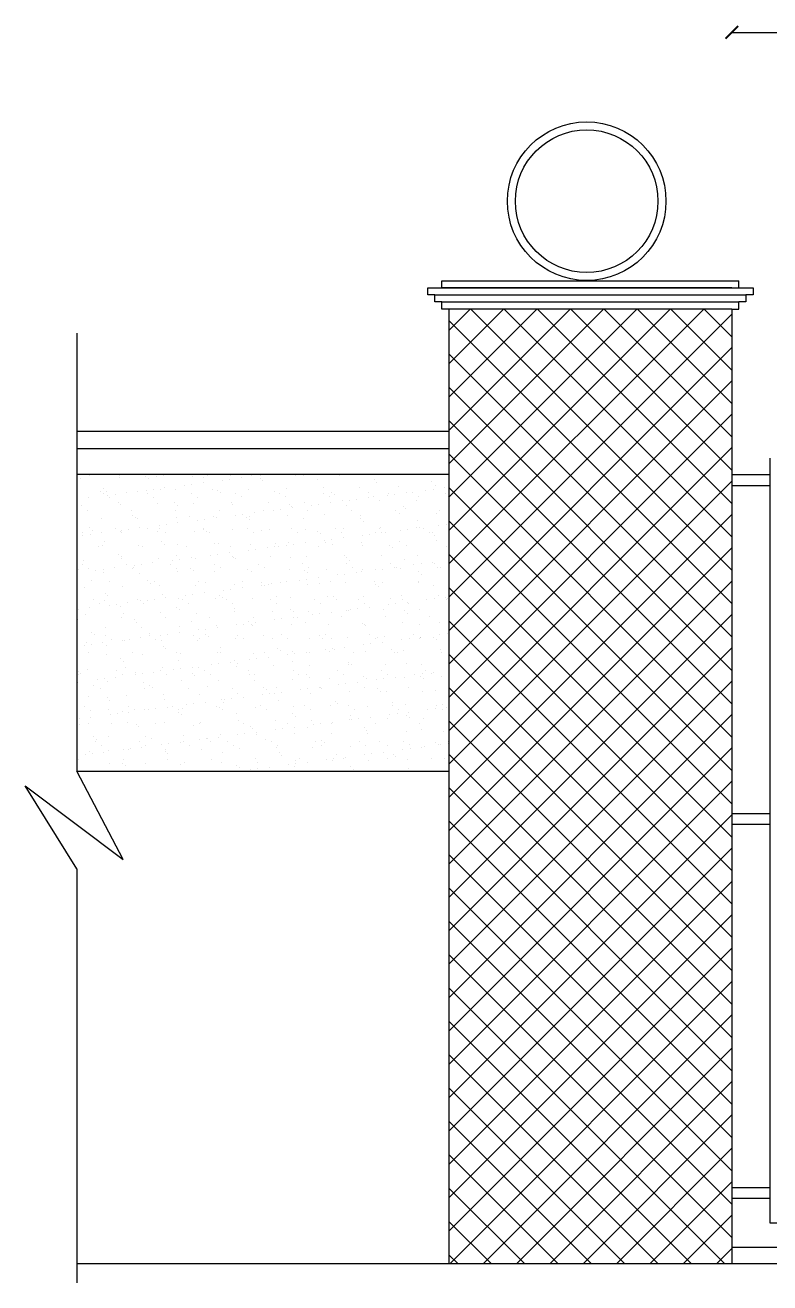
# Model space of a CAD drawing. Header units: metres. Extents: x 10791 to 15749, y -2675 to -2476.
# Drawn here: x 15698.577 to 15700.776, y -2626.777 to -2623.066 of the extents above; entities that cross this region are included whole.
import ezdxf

# ---------------------------------------------------------------- set-up
doc = ezdxf.new("R2010")
doc.units = ezdxf.units.M
doc.header["$LTSCALE"] = 0.5
doc.header["$MEASUREMENT"] = 0

msp = doc.modelspace()

# ---------------------------------------------------------------- linework, layer by layer
at = {"lineweight": 25, "ltscale": 60}
msp.add_line((15700.66336, -2623.08776), (15703.40388, -2623.08776), dxfattribs=at)
at = {"lineweight": 25, "ltscale": 72}
for p, q in [((15699.80717, -2623.84124), (15699.80717, -2623.82036)), ((15699.80717, -2623.82036), (15700.68425, -2623.82036)), ((15700.68425, -2623.84124), (15700.68425, -2623.82036)), ((15699.7654, -2623.86212), (15699.7654, -2623.84124)), ((15699.7654, -2623.84124), (15700.72601, -2623.84124)), ((15699.78629, -2623.86212), (15699.7654, -2623.86212)), ((15699.78629, -2623.88301), (15699.78629, -2623.86212)), ((15699.78629, -2623.86212), (15700.68425, -2623.86212)), ((15699.82805, -2623.84124), (15699.80717, -2623.84124)), ((15700.66336, -2623.84124), (15699.82805, -2623.84124)), ((15700.66336, -2623.84124), (15700.68425, -2623.84124)), ((15700.68425, -2623.86212), (15700.70513, -2623.86212)), ((15700.70513, -2623.86212), (15700.70513, -2623.88301)), ((15700.72601, -2623.86212), (15700.70513, -2623.86212)), ((15700.72601, -2623.84124), (15700.72601, -2623.86212)), ((15699.80717, -2623.88301), (15699.78629, -2623.88301)), ((15699.80717, -2623.90389), (15699.80717, -2623.88301)), ((15699.80717, -2623.88301), (15700.68425, -2623.88301)), ((15700.68425, -2623.90389), (15700.68425, -2623.88301)), ((15700.70513, -2623.88301), (15700.68425, -2623.88301)), ((15699.82805, -2623.90389), (15699.80717, -2623.90389)), ((15699.82805, -2623.90389), (15699.82805, -2626.72012)), ((15700.66336, -2623.90389), (15699.82805, -2623.90389)), ((15699.82805, -2623.96692), (15699.89109, -2623.90389)), ((15699.82805, -2624.06536), (15699.98953, -2623.90389)), ((15699.82805, -2624.16381), (15700.08797, -2623.90389)), ((15699.82805, -2624.26225), (15700.18641, -2623.90389)), ((15699.82805, -2624.36069), (15700.28485, -2623.90389)), ((15699.82805, -2624.45913), (15700.3833, -2623.90389)), ((15699.82805, -2624.55758), (15700.48174, -2623.90389)), ((15699.82805, -2624.65602), (15700.58018, -2623.90389)), ((15699.82805, -2624.75446), (15700.66336, -2623.91915)), ((15700.66336, -2624.67466), (15699.89259, -2623.90389)), ((15700.66336, -2624.57622), (15699.99103, -2623.90389)), ((15700.66336, -2624.47778), (15700.08948, -2623.90389)), ((15700.66336, -2624.37934), (15700.18792, -2623.90389)), ((15700.66336, -2624.28089), (15700.28636, -2623.90389)), ((15700.66336, -2624.18245), (15700.3848, -2623.90389)), ((15700.66336, -2624.08401), (15700.48324, -2623.90389)), ((15700.66336, -2623.98557), (15700.58169, -2623.90389)), ((15700.66336, -2623.90389), (15700.66336, -2626.72012)), ((15700.66336, -2623.90389), (15700.68425, -2623.90389)), ((15700.66336, -2624.7731), (15699.82805, -2623.93779)), ((15698.72975, -2623.97485), (15698.72975, -2625.26767)), ((15699.82805, -2624.8529), (15700.66336, -2624.01759)), ((15700.66336, -2624.87155), (15699.82805, -2624.03624)), ((15699.82805, -2624.95135), (15700.66336, -2624.11603)), ((15700.66336, -2624.96999), (15699.82805, -2624.13468)), ((15699.82805, -2625.04979), (15700.66336, -2624.21448)), ((15700.66336, -2625.06843), (15699.82805, -2624.23312)), ((15699.82805, -2624.26534), (15698.72975, -2624.26534)), ((15699.82805, -2624.31624), (15698.72975, -2624.31624)), ((15699.82805, -2625.14823), (15700.66336, -2624.31292)), ((15700.66336, -2625.16687), (15699.82805, -2624.33156)), ((15700.77561, -2624.34375), (15700.77561, -2626.59968)), ((15699.82805, -2624.39258), (15698.72975, -2624.39258)), ((15698.74147, -2624.40357), (15698.74147, -2624.40357)), ((15698.76643, -2624.39591), (15698.76643, -2624.39591)), ((15698.85428, -2624.3995), (15698.85428, -2624.3995)), ((15698.85612, -2624.39494), (15698.85612, -2624.39494)), ((15698.93356, -2624.39735), (15698.93356, -2624.39735)), ((15698.94125, -2624.4044), (15698.94125, -2624.4044)), ((15698.9636, -2624.39811), (15698.9636, -2624.39811)), ((15698.98619, -2624.39471), (15698.98619, -2624.39471)), ((15699.07044, -2624.39862), (15699.07044, -2624.39862)), ((15699.10196, -2624.41646), (15699.10196, -2624.41646)), ((15699.10314, -2624.40104), (15699.10314, -2624.40104)), ((15699.11625, -2624.39447), (15699.11625, -2624.39447)), ((15699.15869, -2624.40899), (15699.15869, -2624.40899)), ((15699.18043, -2624.40613), (15699.18043, -2624.40613)), ((15699.18325, -2624.39456), (15699.18325, -2624.39456)), ((15699.21439, -2624.40166), (15699.21439, -2624.40166)), ((15699.24632, -2624.39423), (15699.24632, -2624.39423)), ((15699.27027, -2624.40248), (15699.27027, -2624.40248)), ((15699.27112, -2624.39419), (15699.27112, -2624.39419)), ((15699.27796, -2624.40953), (15699.27796, -2624.40953)), ((15699.29257, -2624.39316), (15699.29257, -2624.39316)), ((15699.37638, -2624.394), (15699.37638, -2624.394)), ((15699.39941, -2624.39368), (15699.39941, -2624.39368)), ((15699.43985, -2624.40617), (15699.43985, -2624.40617)), ((15699.50644, -2624.39376), (15699.50644, -2624.39376)), ((15699.60697, -2624.40761), (15699.60697, -2624.40761)), ((15699.61467, -2624.41466), (15699.61467, -2624.41466)), ((15699.63651, -2624.39352), (15699.63651, -2624.39352)), ((15699.76657, -2624.39329), (15699.76657, -2624.39329)), ((15699.77656, -2624.4113), (15699.77656, -2624.4113)), ((15699.82805, -2625.24667), (15700.66336, -2624.41136)), ((15700.66336, -2624.39258), (15700.77561, -2624.39258)), ((15698.80043, -2624.44082), (15698.80043, -2624.44082)), ((15698.808, -2624.43401), (15698.808, -2624.43401)), ((15698.80884, -2624.44791), (15698.80884, -2624.44791)), ((15698.8157, -2624.44106), (15698.8157, -2624.44106)), ((15698.82142, -2624.45339), (15698.82142, -2624.45339)), ((15698.84316, -2624.45053), (15698.84316, -2624.45053)), ((15698.87712, -2624.44606), (15698.87712, -2624.44606)), ((15698.90727, -2624.44133), (15698.90727, -2624.44133)), ((15698.93385, -2624.43859), (15698.93385, -2624.43859)), ((15698.9389, -2624.44768), (15698.9389, -2624.44768)), ((15698.95558, -2624.43573), (15698.95558, -2624.43573)), ((15698.97759, -2624.4377), (15698.97759, -2624.4377)), ((15698.98954, -2624.43126), (15698.98954, -2624.43126)), ((15699.02008, -2624.43727), (15699.02008, -2624.43727)), ((15699.04627, -2624.42379), (15699.04627, -2624.42379)), ((15699.06801, -2624.42093), (15699.06801, -2624.42093)), ((15699.06897, -2624.44744), (15699.06897, -2624.44744)), ((15699.1294, -2624.43587), (15699.1294, -2624.43587)), ((15699.14471, -2624.43913), (15699.14471, -2624.43913)), ((15699.15241, -2624.44619), (15699.15241, -2624.44619)), ((15699.19903, -2624.4472), (15699.19903, -2624.4472)), ((15699.23624, -2624.43639), (15699.23624, -2624.43639)), ((15699.3143, -2624.44283), (15699.3143, -2624.44283)), ((15699.32909, -2624.44697), (15699.32909, -2624.44697)), ((15699.34905, -2624.43232), (15699.34905, -2624.43232)), ((15699.45837, -2624.43093), (15699.45837, -2624.43093)), ((15699.45916, -2624.44673), (15699.45916, -2624.44673)), ((15699.48142, -2624.44426), (15699.48142, -2624.44426)), ((15699.48912, -2624.45132), (15699.48912, -2624.45132)), ((15699.56521, -2624.43144), (15699.56521, -2624.43144)), ((15699.58922, -2624.4465), (15699.58922, -2624.4465)), ((15699.64689, -2624.45286), (15699.64689, -2624.45286)), ((15699.65101, -2624.44796), (15699.65101, -2624.44796)), ((15699.66863, -2624.44999), (15699.66863, -2624.44999)), ((15699.67802, -2624.42738), (15699.67802, -2624.42738)), ((15699.70259, -2624.44552), (15699.70259, -2624.44552)), ((15699.71929, -2624.44626), (15699.71929, -2624.44626)), ((15699.75932, -2624.43806), (15699.75932, -2624.43806)), ((15699.78106, -2624.43519), (15699.78106, -2624.43519)), ((15699.78734, -2624.42598), (15699.78734, -2624.42598)), ((15699.81501, -2624.43072), (15699.81501, -2624.43072)), ((15699.81813, -2624.44939), (15699.81813, -2624.44939)), ((15700.66336, -2625.26532), (15699.82805, -2624.43001)), ((15700.66336, -2624.42411), (15700.77561, -2624.42411)), ((15698.73074, -2624.46533), (15698.73074, -2624.46533)), ((15698.7441, -2624.48404), (15698.7441, -2624.48404)), ((15698.76469, -2624.46086), (15698.76469, -2624.46086)), ((15698.82645, -2624.45913), (15698.82645, -2624.45913)), ((15698.85204, -2624.47436), (15698.85204, -2624.47436)), ((15698.85691, -2624.47998), (15698.85691, -2624.47998)), ((15698.95651, -2624.4589), (15698.95651, -2624.4589)), ((15698.96623, -2624.47859), (15698.96623, -2624.47859)), ((15699.01916, -2624.47579), (15699.01916, -2624.47579)), ((15699.02686, -2624.48285), (15699.02686, -2624.48285)), ((15699.07307, -2624.4791), (15699.07307, -2624.4791)), ((15699.08658, -2624.45866), (15699.08658, -2624.45866)), ((15699.18588, -2624.47503), (15699.18588, -2624.47503)), ((15699.18875, -2624.47948), (15699.18875, -2624.47948)), ((15699.21664, -2624.45843), (15699.21664, -2624.45843)), ((15699.2952, -2624.47364), (15699.2952, -2624.47364)), ((15699.34671, -2624.45819), (15699.34671, -2624.45819)), ((15699.35587, -2624.48092), (15699.35587, -2624.48092)), ((15699.36357, -2624.48797), (15699.36357, -2624.48797)), ((15699.36532, -2624.48993), (15699.36532, -2624.48993)), ((15699.40204, -2624.47415), (15699.40204, -2624.47415)), ((15699.42205, -2624.48246), (15699.42205, -2624.48246)), ((15699.44379, -2624.4796), (15699.44379, -2624.4796)), ((15699.47677, -2624.45795), (15699.47677, -2624.45795)), ((15699.47774, -2624.47513), (15699.47774, -2624.47513)), ((15699.51485, -2624.47009), (15699.51485, -2624.47009)), ((15699.52546, -2624.48461), (15699.52546, -2624.48461)), ((15699.53447, -2624.46766), (15699.53447, -2624.46766)), ((15699.55621, -2624.4648), (15699.55621, -2624.4648)), ((15699.59016, -2624.46033), (15699.59016, -2624.46033)), ((15699.60683, -2624.45772), (15699.60683, -2624.45772)), ((15699.62417, -2624.46869), (15699.62417, -2624.46869)), ((15699.69258, -2624.48605), (15699.69258, -2624.48605)), ((15699.70028, -2624.4931), (15699.70028, -2624.4931)), ((15699.73101, -2624.46921), (15699.73101, -2624.46921)), ((15699.7369, -2624.45748), (15699.7369, -2624.45748)), ((15699.82583, -2624.45645), (15699.82583, -2624.45645)), ((15698.75979, -2624.49976), (15698.75979, -2624.49976)), ((15698.80306, -2624.5213), (15698.80306, -2624.5213)), ((15698.88986, -2624.49953), (15698.88986, -2624.49953)), ((15698.89361, -2624.51245), (15698.89361, -2624.51245)), ((15698.90131, -2624.5195), (15698.90131, -2624.5195)), ((15698.9099, -2624.52181), (15698.9099, -2624.52181)), ((15699.01992, -2624.49929), (15699.01992, -2624.49929)), ((15699.02271, -2624.51774), (15699.02271, -2624.51774)), ((15699.06319, -2624.51614), (15699.06319, -2624.51614)), ((15699.08478, -2624.52686), (15699.08478, -2624.52686)), ((15699.10652, -2624.524), (15699.10652, -2624.524)), ((15699.13203, -2624.51635), (15699.13203, -2624.51635)), ((15699.14047, -2624.51953), (15699.14047, -2624.51953)), ((15699.14998, -2624.49905), (15699.14998, -2624.49905)), ((15699.1972, -2624.51206), (15699.1972, -2624.51206)), ((15699.21894, -2624.5092), (15699.21894, -2624.5092)), ((15699.23032, -2624.51758), (15699.23032, -2624.51758)), ((15699.23801, -2624.52463), (15699.23801, -2624.52463)), ((15699.23887, -2624.51686), (15699.23887, -2624.51686)), ((15699.25289, -2624.50473), (15699.25289, -2624.50473)), ((15699.28005, -2624.49882), (15699.28005, -2624.49882)), ((15699.30962, -2624.49726), (15699.30962, -2624.49726)), ((15699.33136, -2624.4944), (15699.33136, -2624.4944)), ((15699.35168, -2624.5128), (15699.35168, -2624.5128)), ((15699.3999, -2624.52127), (15699.3999, -2624.52127)), ((15699.41011, -2624.49858), (15699.41011, -2624.49858)), ((15699.461, -2624.5114), (15699.461, -2624.5114)), ((15699.54017, -2624.49835), (15699.54017, -2624.49835)), ((15699.56703, -2624.5227), (15699.56703, -2624.5227)), ((15699.56784, -2624.51192), (15699.56784, -2624.51192)), ((15699.57472, -2624.52976), (15699.57472, -2624.52976)), ((15699.67024, -2624.49811), (15699.67024, -2624.49811)), ((15699.68065, -2624.50785), (15699.68065, -2624.50785)), ((15699.73661, -2624.5264), (15699.73661, -2624.5264)), ((15699.78997, -2624.50646), (15699.78997, -2624.50646)), ((15699.8003, -2624.49787), (15699.8003, -2624.49787)), ((15699.82805, -2625.34512), (15700.66336, -2624.5098)), ((15700.66336, -2625.36376), (15699.82805, -2624.52845)), ((15698.73012, -2624.56396), (15698.73012, -2624.56396)), ((15698.74674, -2624.56452), (15698.74674, -2624.56452)), ((15698.76806, -2624.5491), (15698.76806, -2624.5491)), ((15698.77575, -2624.55616), (15698.77575, -2624.55616)), ((15698.8032, -2624.56393), (15698.8032, -2624.56393)), ((15698.84257, -2624.5525), (15698.84257, -2624.5525)), ((15698.85954, -2624.56045), (15698.85954, -2624.56045)), ((15698.85993, -2624.55646), (15698.85993, -2624.55646)), ((15698.86018, -2624.56372), (15698.86018, -2624.56372)), ((15698.88167, -2624.5536), (15698.88167, -2624.5536)), ((15698.91562, -2624.54913), (15698.91562, -2624.54913)), ((15698.93764, -2624.5528), (15698.93764, -2624.5528)), ((15698.96887, -2624.55906), (15698.96887, -2624.55906)), ((15698.97235, -2624.54166), (15698.97235, -2624.54166)), ((15698.97263, -2624.55226), (15698.97263, -2624.55226)), ((15698.99025, -2624.56348), (15698.99025, -2624.56348)), ((15698.99409, -2624.5388), (15698.99409, -2624.5388)), ((15699.02805, -2624.53433), (15699.02805, -2624.53433)), ((15699.07571, -2624.55957), (15699.07571, -2624.55957)), ((15699.1027, -2624.55203), (15699.1027, -2624.55203)), ((15699.10476, -2624.55423), (15699.10476, -2624.55423)), ((15699.11246, -2624.56129), (15699.11246, -2624.56129)), ((15699.12031, -2624.56325), (15699.12031, -2624.56325)), ((15699.18851, -2624.55551), (15699.18851, -2624.55551)), ((15699.23276, -2624.55179), (15699.23276, -2624.55179)), ((15699.25037, -2624.56301), (15699.25037, -2624.56301)), ((15699.27435, -2624.55793), (15699.27435, -2624.55793)), ((15699.29783, -2624.55411), (15699.29783, -2624.55411)), ((15699.36283, -2624.55155), (15699.36283, -2624.55155)), ((15699.38044, -2624.56277), (15699.38044, -2624.56277)), ((15699.40467, -2624.55463), (15699.40467, -2624.55463)), ((15699.44147, -2624.55936), (15699.44147, -2624.55936)), ((15699.44917, -2624.56641), (15699.44917, -2624.56641)), ((15699.49289, -2624.55132), (15699.49289, -2624.55132)), ((15699.5105, -2624.56254), (15699.5105, -2624.56254)), ((15699.51748, -2624.55056), (15699.51748, -2624.55056)), ((15699.61106, -2624.56305), (15699.61106, -2624.56305)), ((15699.62295, -2624.55108), (15699.62295, -2624.55108)), ((15699.6268, -2624.54917), (15699.6268, -2624.54917)), ((15699.62867, -2624.56339), (15699.62867, -2624.56339)), ((15699.64057, -2624.5623), (15699.64057, -2624.5623)), ((15699.6854, -2624.55592), (15699.6854, -2624.55592)), ((15699.70714, -2624.55306), (15699.70714, -2624.55306)), ((15699.73364, -2624.54968), (15699.73364, -2624.54968)), ((15699.7411, -2624.54859), (15699.7411, -2624.54859)), ((15699.75302, -2624.55084), (15699.75302, -2624.55084)), ((15699.77063, -2624.56206), (15699.77063, -2624.56206)), ((15699.77818, -2624.56449), (15699.77818, -2624.56449)), ((15699.79782, -2624.54112), (15699.79782, -2624.54112)), ((15699.81956, -2624.53826), (15699.81956, -2624.53826)), ((15698.74751, -2624.57126), (15698.74751, -2624.57126)), ((15698.76925, -2624.5684), (15698.76925, -2624.5684)), ((15698.79352, -2624.60435), (15698.79352, -2624.60435)), ((15698.8057, -2624.60177), (15698.8057, -2624.60177)), ((15698.81209, -2624.58945), (15698.81209, -2624.58945)), ((15698.91254, -2624.60228), (15698.91254, -2624.60228)), ((15698.92359, -2624.60411), (15698.92359, -2624.60411)), ((15698.97921, -2624.59089), (15698.97921, -2624.59089)), ((15698.98691, -2624.59794), (15698.98691, -2624.59794)), ((15699.02534, -2624.59822), (15699.02534, -2624.59822)), ((15699.05365, -2624.60388), (15699.05365, -2624.60388)), ((15699.13467, -2624.59682), (15699.13467, -2624.59682)), ((15699.1488, -2624.59458), (15699.1488, -2624.59458)), ((15699.18371, -2624.60364), (15699.18371, -2624.60364)), ((15699.24151, -2624.59734), (15699.24151, -2624.59734)), ((15699.31378, -2624.6034), (15699.31378, -2624.6034)), ((15699.31592, -2624.59602), (15699.31592, -2624.59602)), ((15699.32362, -2624.60307), (15699.32362, -2624.60307)), ((15699.34813, -2624.60033), (15699.34813, -2624.60033)), ((15699.35431, -2624.59327), (15699.35431, -2624.59327)), ((15699.36987, -2624.59746), (15699.36987, -2624.59746)), ((15699.40382, -2624.59299), (15699.40382, -2624.59299)), ((15699.44384, -2624.60317), (15699.44384, -2624.60317)), ((15699.46055, -2624.58553), (15699.46055, -2624.58553)), ((15699.46363, -2624.59188), (15699.46363, -2624.59188)), ((15699.48229, -2624.58266), (15699.48229, -2624.58266)), ((15699.48551, -2624.59971), (15699.48551, -2624.59971)), ((15699.51625, -2624.57819), (15699.51625, -2624.57819)), ((15699.57047, -2624.59239), (15699.57047, -2624.59239)), ((15699.57298, -2624.57073), (15699.57298, -2624.57073)), ((15699.57391, -2624.60293), (15699.57391, -2624.60293)), ((15699.59472, -2624.56786), (15699.59472, -2624.56786)), ((15699.65263, -2624.60115), (15699.65263, -2624.60115)), ((15699.68328, -2624.58833), (15699.68328, -2624.58833)), ((15699.70397, -2624.60269), (15699.70397, -2624.60269)), ((15699.78588, -2624.57154), (15699.78588, -2624.57154)), ((15699.7926, -2624.58693), (15699.7926, -2624.58693)), ((15698.85366, -2624.62755), (15698.85366, -2624.62755)), ((15698.86136, -2624.6346), (15698.86136, -2624.6346)), ((15698.86217, -2624.64093), (15698.86217, -2624.64093)), ((15698.9715, -2624.63953), (15698.9715, -2624.63953)), ((15699.02325, -2624.63124), (15699.02325, -2624.63124)), ((15699.06655, -2624.6374), (15699.06655, -2624.6374)), ((15699.07834, -2624.64005), (15699.07834, -2624.64005)), ((15699.12328, -2624.62993), (15699.12328, -2624.62993)), ((15699.14502, -2624.62707), (15699.14502, -2624.62707)), ((15699.17898, -2624.6226), (15699.17898, -2624.6226)), ((15699.19037, -2624.63267), (15699.19037, -2624.63267)), ((15699.19114, -2624.63598), (15699.19114, -2624.63598)), ((15699.19807, -2624.63973), (15699.19807, -2624.63973)), ((15699.23571, -2624.61513), (15699.23571, -2624.61513)), ((15699.25745, -2624.61227), (15699.25745, -2624.61227)), ((15699.2914, -2624.6078), (15699.2914, -2624.6078)), ((15699.30047, -2624.63459), (15699.30047, -2624.63459)), ((15699.35995, -2624.63637), (15699.35995, -2624.63637)), ((15699.40731, -2624.6351), (15699.40731, -2624.6351)), ((15699.52011, -2624.63104), (15699.52011, -2624.63104)), ((15699.52708, -2624.6378), (15699.52708, -2624.6378)), ((15699.62943, -2624.62964), (15699.62943, -2624.62964)), ((15699.66033, -2624.6082), (15699.66033, -2624.6082)), ((15699.69666, -2624.6415), (15699.69666, -2624.6415)), ((15699.73627, -2624.63016), (15699.73627, -2624.63016)), ((15699.82222, -2624.60484), (15699.82222, -2624.60484)), ((15699.82805, -2625.44356), (15700.66336, -2624.60825)), ((15700.66336, -2625.4622), (15699.82805, -2624.62689)), ((15698.7358, -2624.67126), (15698.7358, -2624.67126)), ((15698.74624, -2624.65732), (15698.74624, -2624.65732)), ((15698.74937, -2624.64499), (15698.74937, -2624.64499)), ((15698.76385, -2624.66854), (15698.76385, -2624.66854)), ((15698.78601, -2624.67433), (15698.78601, -2624.67433)), ((15698.80775, -2624.67147), (15698.80775, -2624.67147)), ((15698.84171, -2624.667), (15698.84171, -2624.667)), ((15698.8763, -2624.65708), (15698.8763, -2624.65708)), ((15698.89391, -2624.6683), (15698.89391, -2624.6683)), ((15698.89769, -2624.6679), (15698.89769, -2624.6679)), ((15698.89844, -2624.65953), (15698.89844, -2624.65953)), ((15698.92018, -2624.65667), (15698.92018, -2624.65667)), ((15698.95413, -2624.6522), (15698.95413, -2624.6522)), ((15699.00636, -2624.65685), (15699.00636, -2624.65685)), ((15699.01086, -2624.64473), (15699.01086, -2624.64473)), ((15699.02398, -2624.66807), (15699.02398, -2624.66807)), ((15699.02797, -2624.67869), (15699.02797, -2624.67869)), ((15699.0326, -2624.64187), (15699.0326, -2624.64187)), ((15699.06482, -2624.66933), (15699.06482, -2624.66933)), ((15699.07251, -2624.67638), (15699.07251, -2624.67638)), ((15699.13643, -2624.65661), (15699.13643, -2624.65661)), ((15699.1373, -2624.6773), (15699.1373, -2624.6773)), ((15699.15404, -2624.66783), (15699.15404, -2624.66783)), ((15699.2344, -2624.67302), (15699.2344, -2624.67302)), ((15699.24414, -2624.67781), (15699.24414, -2624.67781)), ((15699.26649, -2624.65638), (15699.26649, -2624.65638)), ((15699.2841, -2624.6676), (15699.2841, -2624.6676)), ((15699.35694, -2624.67375), (15699.35694, -2624.67375)), ((15699.39656, -2624.65614), (15699.39656, -2624.65614)), ((15699.40152, -2624.67446), (15699.40152, -2624.67446)), ((15699.41417, -2624.66736), (15699.41417, -2624.66736)), ((15699.46627, -2624.67235), (15699.46627, -2624.67235)), ((15699.52662, -2624.6559), (15699.52662, -2624.6559)), ((15699.53478, -2624.64486), (15699.53478, -2624.64486)), ((15699.54423, -2624.66712), (15699.54423, -2624.66712)), ((15699.57111, -2624.67815), (15699.57111, -2624.67815)), ((15699.57311, -2624.67287), (15699.57311, -2624.67287)), ((15699.61149, -2624.67379), (15699.61149, -2624.67379)), ((15699.63322, -2624.67093), (15699.63322, -2624.67093)), ((15699.65668, -2624.65567), (15699.65668, -2624.65567)), ((15699.66718, -2624.66646), (15699.66718, -2624.66646)), ((15699.6743, -2624.66689), (15699.6743, -2624.66689)), ((15699.68591, -2624.6688), (15699.68591, -2624.6688)), ((15699.72391, -2624.65899), (15699.72391, -2624.65899)), ((15699.74565, -2624.65613), (15699.74565, -2624.65613)), ((15699.7796, -2624.65166), (15699.7796, -2624.65166)), ((15699.78675, -2624.65543), (15699.78675, -2624.65543)), ((15699.79524, -2624.66741), (15699.79524, -2624.66741)), ((15699.80436, -2624.66665), (15699.80436, -2624.66665)), ((15698.77214, -2624.70455), (15698.77214, -2624.70455)), ((15698.80833, -2624.68225), (15698.80833, -2624.68225)), ((15698.82725, -2624.70893), (15698.82725, -2624.70893)), ((15698.91517, -2624.68276), (15698.91517, -2624.68276)), ((15698.93926, -2624.70599), (15698.93926, -2624.70599)), ((15698.94696, -2624.71304), (15698.94696, -2624.71304)), ((15698.95732, -2624.7087), (15698.95732, -2624.7087)), ((15699.08738, -2624.70846), (15699.08738, -2624.70846)), ((15699.10885, -2624.70968), (15699.10885, -2624.70968)), ((15699.21745, -2624.70823), (15699.21745, -2624.70823)), ((15699.27597, -2624.71112), (15699.27597, -2624.71112)), ((15699.29595, -2624.71533), (15699.29595, -2624.71533)), ((15699.3031, -2624.71506), (15699.3031, -2624.71506)), ((15699.32991, -2624.71086), (15699.32991, -2624.71086)), ((15699.34751, -2624.70799), (15699.34751, -2624.70799)), ((15699.38664, -2624.70339), (15699.38664, -2624.70339)), ((15699.40838, -2624.70053), (15699.40838, -2624.70053)), ((15699.40922, -2624.68151), (15699.40922, -2624.68151)), ((15699.40994, -2624.71558), (15699.40994, -2624.71558)), ((15699.44233, -2624.69606), (15699.44233, -2624.69606)), ((15699.44556, -2624.71481), (15699.44556, -2624.71481)), ((15699.47757, -2624.70775), (15699.47757, -2624.70775)), ((15699.49906, -2624.68859), (15699.49906, -2624.68859)), ((15699.5208, -2624.68573), (15699.5208, -2624.68573)), ((15699.52274, -2624.71151), (15699.52274, -2624.71151)), ((15699.55476, -2624.68126), (15699.55476, -2624.68126)), ((15699.60764, -2624.70752), (15699.60764, -2624.70752)), ((15699.63207, -2624.71012), (15699.63207, -2624.71012)), ((15699.7377, -2624.70728), (15699.7377, -2624.70728)), ((15699.73823, -2624.67959), (15699.73823, -2624.67959)), ((15699.73891, -2624.71063), (15699.73891, -2624.71063)), ((15699.74593, -2624.68664), (15699.74593, -2624.68664)), ((15699.82805, -2625.542), (15700.66336, -2624.70669)), ((15698.752, -2624.72547), (15698.752, -2624.72547)), ((15698.81371, -2624.74264), (15698.81371, -2624.74264)), ((15698.82141, -2624.7497), (15698.82141, -2624.7497)), ((15698.8648, -2624.7214), (15698.8648, -2624.7214)), ((15698.97413, -2624.72001), (15698.97413, -2624.72001)), ((15698.9833, -2624.74634), (15698.9833, -2624.74634)), ((15699.04937, -2624.7478), (15699.04937, -2624.7478)), ((15699.07111, -2624.74493), (15699.07111, -2624.74493)), ((15699.08097, -2624.72052), (15699.08097, -2624.72052)), ((15699.10506, -2624.74046), (15699.10506, -2624.74046)), ((15699.15042, -2624.74777), (15699.15042, -2624.74777)), ((15699.16179, -2624.733), (15699.16179, -2624.733)), ((15699.18353, -2624.73013), (15699.18353, -2624.73013)), ((15699.19377, -2624.71646), (15699.19377, -2624.71646)), ((15699.21749, -2624.72566), (15699.21749, -2624.72566)), ((15699.27422, -2624.7182), (15699.27422, -2624.7182)), ((15699.28367, -2624.71817), (15699.28367, -2624.71817)), ((15699.32001, -2624.75147), (15699.32001, -2624.75147)), ((15699.4689, -2624.75283), (15699.4689, -2624.75283)), ((15699.48713, -2624.7529), (15699.48713, -2624.7529)), ((15699.61268, -2624.71624), (15699.61268, -2624.71624)), ((15699.62038, -2624.7233), (15699.62038, -2624.7233)), ((15699.68854, -2624.74928), (15699.68854, -2624.74928)), ((15699.78227, -2624.71994), (15699.78227, -2624.71994)), ((15699.79787, -2624.74788), (15699.79787, -2624.74788)), ((15700.66336, -2625.56064), (15699.82805, -2624.72533)), ((15698.73384, -2624.78934), (15698.73384, -2624.78934)), ((15698.76779, -2624.78487), (15698.76779, -2624.78487)), ((15698.77997, -2624.76191), (15698.77997, -2624.76191)), ((15698.79758, -2624.77313), (15698.79758, -2624.77313)), ((15698.81096, -2624.76272), (15698.81096, -2624.76272)), ((15698.82452, -2624.7774), (15698.82452, -2624.7774)), ((15698.84626, -2624.77454), (15698.84626, -2624.77454)), ((15698.85774, -2624.78299), (15698.85774, -2624.78299)), ((15698.88022, -2624.77007), (15698.88022, -2624.77007)), ((15698.91003, -2624.76167), (15698.91003, -2624.76167)), ((15698.9178, -2624.76323), (15698.9178, -2624.76323)), ((15698.92764, -2624.77289), (15698.92764, -2624.77289)), ((15698.93695, -2624.7626), (15698.93695, -2624.7626)), ((15698.95868, -2624.75974), (15698.95868, -2624.75974)), ((15698.99264, -2624.75527), (15698.99264, -2624.75527)), ((15699.02487, -2624.78443), (15699.02487, -2624.78443)), ((15699.0306, -2624.75917), (15699.0306, -2624.75917)), ((15699.0401, -2624.76143), (15699.0401, -2624.76143)), ((15699.05771, -2624.77265), (15699.05771, -2624.77265)), ((15699.13993, -2624.75777), (15699.13993, -2624.75777)), ((15699.15812, -2624.75483), (15699.15812, -2624.75483)), ((15699.17016, -2624.7612), (15699.17016, -2624.7612)), ((15699.18777, -2624.77242), (15699.18777, -2624.77242)), ((15699.19445, -2624.78812), (15699.19445, -2624.78812)), ((15699.24677, -2624.75829), (15699.24677, -2624.75829)), ((15699.30022, -2624.76096), (15699.30022, -2624.76096)), ((15699.31784, -2624.77218), (15699.31784, -2624.77218)), ((15699.35957, -2624.75422), (15699.35957, -2624.75422)), ((15699.36158, -2624.78956), (15699.36158, -2624.78956)), ((15699.43029, -2624.76072), (15699.43029, -2624.76072)), ((15699.4479, -2624.77194), (15699.4479, -2624.77194)), ((15699.49483, -2624.75995), (15699.49483, -2624.75995)), ((15699.55931, -2624.7888), (15699.55931, -2624.7888)), ((15699.56035, -2624.76049), (15699.56035, -2624.76049)), ((15699.57574, -2624.75334), (15699.57574, -2624.75334)), ((15699.57796, -2624.77171), (15699.57796, -2624.77171)), ((15699.59326, -2624.78433), (15699.59326, -2624.78433)), ((15699.64999, -2624.77686), (15699.64999, -2624.77686)), ((15699.65671, -2624.75659), (15699.65671, -2624.75659)), ((15699.67173, -2624.774), (15699.67173, -2624.774)), ((15699.69041, -2624.76025), (15699.69041, -2624.76025)), ((15699.70569, -2624.76953), (15699.70569, -2624.76953)), ((15699.70803, -2624.77147), (15699.70803, -2624.77147)), ((15699.76242, -2624.76206), (15699.76242, -2624.76206)), ((15699.78416, -2624.7592), (15699.78416, -2624.7592)), ((15699.81811, -2624.75473), (15699.81811, -2624.75473)), ((15699.82048, -2624.76002), (15699.82048, -2624.76002)), ((15699.82384, -2624.75803), (15699.82384, -2624.75803)), ((15698.73092, -2624.81376), (15698.73092, -2624.81376)), ((15698.73219, -2624.81965), (15698.73219, -2624.81965)), ((15698.75463, -2624.80594), (15698.75463, -2624.80594)), ((15698.86098, -2624.81352), (15698.86098, -2624.81352)), ((15698.86743, -2624.80188), (15698.86743, -2624.80188)), ((15698.89931, -2624.82109), (15698.89931, -2624.82109)), ((15698.97676, -2624.80048), (15698.97676, -2624.80048)), ((15698.99105, -2624.81328), (15698.99105, -2624.81328)), ((15699.03257, -2624.79148), (15699.03257, -2624.79148)), ((15699.0689, -2624.82478), (15699.0689, -2624.82478)), ((15699.0836, -2624.801), (15699.0836, -2624.801)), ((15699.12111, -2624.81305), (15699.12111, -2624.81305)), ((15699.1964, -2624.79693), (15699.1964, -2624.79693)), ((15699.23602, -2624.82621), (15699.23602, -2624.82621)), ((15699.25118, -2624.81281), (15699.25118, -2624.81281)), ((15699.30573, -2624.79554), (15699.30573, -2624.79554)), ((15699.31272, -2624.82126), (15699.31272, -2624.82126)), ((15699.33446, -2624.8184), (15699.33446, -2624.8184)), ((15699.36842, -2624.81393), (15699.36842, -2624.81393)), ((15699.36927, -2624.79661), (15699.36927, -2624.79661)), ((15699.38124, -2624.81257), (15699.38124, -2624.81257)), ((15699.41257, -2624.79605), (15699.41257, -2624.79605)), ((15699.42515, -2624.80646), (15699.42515, -2624.80646)), ((15699.44689, -2624.8036), (15699.44689, -2624.8036)), ((15699.48084, -2624.79913), (15699.48084, -2624.79913)), ((15699.5113, -2624.81234), (15699.5113, -2624.81234)), ((15699.52537, -2624.79199), (15699.52537, -2624.79199)), ((15699.53116, -2624.79325), (15699.53116, -2624.79325)), ((15699.53757, -2624.79166), (15699.53757, -2624.79166)), ((15699.6347, -2624.79059), (15699.6347, -2624.79059)), ((15699.64137, -2624.8121), (15699.64137, -2624.8121)), ((15699.69828, -2624.79469), (15699.69828, -2624.79469)), ((15699.70598, -2624.80174), (15699.70598, -2624.80174)), ((15699.74154, -2624.7911), (15699.74154, -2624.7911)), ((15699.77143, -2624.81186), (15699.77143, -2624.81186)), ((15699.82805, -2625.64044), (15700.66336, -2624.80513)), ((15700.66336, -2625.65909), (15699.82805, -2624.82377)), ((15698.77376, -2624.85774), (15698.77376, -2624.85774)), ((15698.81359, -2624.8432), (15698.81359, -2624.8432)), ((15698.90701, -2624.82814), (15698.90701, -2624.82814)), ((15698.92043, -2624.84371), (15698.92043, -2624.84371)), ((15698.94335, -2624.86143), (15698.94335, -2624.86143)), ((15698.99719, -2624.8628), (15698.99719, -2624.8628)), ((15699.03115, -2624.85833), (15699.03115, -2624.85833)), ((15699.03323, -2624.83964), (15699.03323, -2624.83964)), ((15699.08788, -2624.85086), (15699.08788, -2624.85086)), ((15699.10962, -2624.848), (15699.10962, -2624.848)), ((15699.11047, -2624.86287), (15699.11047, -2624.86287)), ((15699.14256, -2624.83825), (15699.14256, -2624.83825)), ((15699.14357, -2624.84353), (15699.14357, -2624.84353)), ((15699.2003, -2624.83606), (15699.2003, -2624.83606)), ((15699.22204, -2624.8332), (15699.22204, -2624.8332)), ((15699.24372, -2624.83327), (15699.24372, -2624.83327)), ((15699.2494, -2624.83876), (15699.2494, -2624.83876)), ((15699.25599, -2624.82873), (15699.25599, -2624.82873)), ((15699.3622, -2624.8347), (15699.3622, -2624.8347)), ((15699.40561, -2624.82991), (15699.40561, -2624.82991)), ((15699.47153, -2624.8333), (15699.47153, -2624.8333)), ((15699.57273, -2624.83134), (15699.57273, -2624.83134)), ((15699.57837, -2624.83382), (15699.57837, -2624.83382)), ((15699.58043, -2624.8384), (15699.58043, -2624.8384)), ((15699.69117, -2624.82975), (15699.69117, -2624.82975)), ((15699.74232, -2624.83504), (15699.74232, -2624.83504)), ((15699.8005, -2624.82836), (15699.8005, -2624.82836)), ((15699.82266, -2624.86227), (15699.82266, -2624.86227)), ((15698.75061, -2624.89527), (15698.75061, -2624.89527)), ((15698.75726, -2624.88642), (15698.75726, -2624.88642)), ((15698.77235, -2624.8924), (15698.77235, -2624.8924)), ((15698.78146, -2624.8648), (15698.78146, -2624.8648)), ((15698.8063, -2624.88793), (15698.8063, -2624.88793)), ((15698.8137, -2624.86649), (15698.8137, -2624.86649)), ((15698.8178, -2624.89809), (15698.8178, -2624.89809)), ((15698.83131, -2624.87771), (15698.83131, -2624.87771)), ((15698.86303, -2624.88047), (15698.86303, -2624.88047)), ((15698.87006, -2624.88235), (15698.87006, -2624.88235)), ((15698.88477, -2624.8776), (15698.88477, -2624.8776)), ((15698.91872, -2624.87313), (15698.91872, -2624.87313)), ((15698.94376, -2624.86625), (15698.94376, -2624.86625)), ((15698.96138, -2624.87748), (15698.96138, -2624.87748)), ((15698.97545, -2624.86567), (15698.97545, -2624.86567)), ((15698.97939, -2624.88096), (15698.97939, -2624.88096)), ((15698.98492, -2624.89953), (15698.98492, -2624.89953)), ((15699.07383, -2624.86602), (15699.07383, -2624.86602)), ((15699.08623, -2624.88147), (15699.08623, -2624.88147)), ((15699.09144, -2624.87724), (15699.09144, -2624.87724)), ((15699.11817, -2624.86992), (15699.11817, -2624.86992)), ((15699.19903, -2624.87741), (15699.19903, -2624.87741)), ((15699.20389, -2624.86578), (15699.20389, -2624.86578)), ((15699.2215, -2624.877), (15699.2215, -2624.877)), ((15699.28006, -2624.86656), (15699.28006, -2624.86656)), ((15699.30836, -2624.87601), (15699.30836, -2624.87601)), ((15699.33395, -2624.86555), (15699.33395, -2624.86555)), ((15699.35157, -2624.87677), (15699.35157, -2624.87677)), ((15699.4152, -2624.87653), (15699.4152, -2624.87653)), ((15699.44718, -2624.868), (15699.44718, -2624.868)), ((15699.45488, -2624.87505), (15699.45488, -2624.87505)), ((15699.46402, -2624.86531), (15699.46402, -2624.86531)), ((15699.48163, -2624.87653), (15699.48163, -2624.87653)), ((15699.528, -2624.87246), (15699.528, -2624.87246)), ((15699.57608, -2624.89473), (15699.57608, -2624.89473)), ((15699.59408, -2624.86507), (15699.59408, -2624.86507)), ((15699.59782, -2624.89187), (15699.59782, -2624.89187)), ((15699.61169, -2624.87629), (15699.61169, -2624.87629)), ((15699.61677, -2624.87169), (15699.61677, -2624.87169)), ((15699.63177, -2624.8874), (15699.63177, -2624.8874)), ((15699.63733, -2624.87107), (15699.63733, -2624.87107)), ((15699.6885, -2624.87993), (15699.6885, -2624.87993)), ((15699.71024, -2624.87707), (15699.71024, -2624.87707)), ((15699.72415, -2624.86484), (15699.72415, -2624.86484)), ((15699.74176, -2624.87606), (15699.74176, -2624.87606)), ((15699.74417, -2624.87158), (15699.74417, -2624.87158)), ((15699.74419, -2624.8726), (15699.74419, -2624.8726)), ((15699.78389, -2624.87313), (15699.78389, -2624.87313)), ((15699.79159, -2624.88018), (15699.79159, -2624.88018)), ((15699.80092, -2624.86513), (15699.80092, -2624.86513)), ((15698.76465, -2624.91834), (15698.76465, -2624.91834)), ((15698.81622, -2624.92367), (15698.81622, -2624.92367)), ((15698.85937, -2624.93618), (15698.85937, -2624.93618)), ((15698.89472, -2624.9181), (15698.89472, -2624.9181)), ((15698.92306, -2624.92418), (15698.92306, -2624.92418)), ((15698.99262, -2624.90658), (15698.99262, -2624.90658)), ((15699.02478, -2624.91787), (15699.02478, -2624.91787)), ((15699.03586, -2624.92012), (15699.03586, -2624.92012)), ((15699.14519, -2624.91872), (15699.14519, -2624.91872)), ((15699.1545, -2624.90322), (15699.1545, -2624.90322)), ((15699.15484, -2624.91763), (15699.15484, -2624.91763)), ((15699.25203, -2624.91924), (15699.25203, -2624.91924)), ((15699.26055, -2624.93627), (15699.26055, -2624.93627)), ((15699.28491, -2624.9174), (15699.28491, -2624.9174)), ((15699.2945, -2624.9318), (15699.2945, -2624.9318)), ((15699.32163, -2624.90466), (15699.32163, -2624.90466)), ((15699.32933, -2624.91171), (15699.32933, -2624.91171)), ((15699.35123, -2624.92433), (15699.35123, -2624.92433)), ((15699.36483, -2624.91517), (15699.36483, -2624.91517)), ((15699.37297, -2624.92147), (15699.37297, -2624.92147)), ((15699.40692, -2624.917), (15699.40692, -2624.917)), ((15699.41497, -2624.91716), (15699.41497, -2624.91716)), ((15699.46365, -2624.90953), (15699.46365, -2624.90953)), ((15699.47416, -2624.91378), (15699.47416, -2624.91378)), ((15699.48539, -2624.90667), (15699.48539, -2624.90667)), ((15699.49121, -2624.90835), (15699.49121, -2624.90835)), ((15699.51935, -2624.9022), (15699.51935, -2624.9022)), ((15699.54504, -2624.91692), (15699.54504, -2624.91692)), ((15699.581, -2624.91429), (15699.581, -2624.91429)), ((15699.65834, -2624.90978), (15699.65834, -2624.90978)), ((15699.66603, -2624.91684), (15699.66603, -2624.91684)), ((15699.6751, -2624.91669), (15699.6751, -2624.91669)), ((15699.6938, -2624.91023), (15699.6938, -2624.91023)), ((15699.80313, -2624.90883), (15699.80313, -2624.90883)), ((15699.80516, -2624.91645), (15699.80516, -2624.91645)), ((15699.82792, -2624.91348), (15699.82792, -2624.91348)), ((15699.82805, -2625.73888), (15700.66336, -2624.90357)), ((15700.66336, -2625.75753), (15699.82805, -2624.92222)), ((15698.73381, -2624.97284), (15698.73381, -2624.97284)), ((15698.75989, -2624.96689), (15698.75989, -2624.96689)), ((15698.84743, -2624.97108), (15698.84743, -2624.97108)), ((15698.86706, -2624.94324), (15698.86706, -2624.94324)), ((15698.87269, -2624.96283), (15698.87269, -2624.96283)), ((15698.97749, -2624.97084), (15698.97749, -2624.97084)), ((15698.98202, -2624.96143), (15698.98202, -2624.96143)), ((15699.01396, -2624.96873), (15699.01396, -2624.96873)), ((15699.02895, -2624.93988), (15699.02895, -2624.93988)), ((15699.0357, -2624.96587), (15699.0357, -2624.96587)), ((15699.06965, -2624.9614), (15699.06965, -2624.9614)), ((15699.08886, -2624.96195), (15699.08886, -2624.96195)), ((15699.10756, -2624.9706), (15699.10756, -2624.9706)), ((15699.12638, -2624.95393), (15699.12638, -2624.95393)), ((15699.14812, -2624.95107), (15699.14812, -2624.95107)), ((15699.18208, -2624.9466), (15699.18208, -2624.9466)), ((15699.19607, -2624.94131), (15699.19607, -2624.94131)), ((15699.20166, -2624.95788), (15699.20166, -2624.95788)), ((15699.20377, -2624.94837), (15699.20377, -2624.94837)), ((15699.23762, -2624.97037), (15699.23762, -2624.97037)), ((15699.23881, -2624.93913), (15699.23881, -2624.93913)), ((15699.31099, -2624.95649), (15699.31099, -2624.95649)), ((15699.36566, -2624.945), (15699.36566, -2624.945)), ((15699.36769, -2624.97013), (15699.36769, -2624.97013)), ((15699.41783, -2624.957), (15699.41783, -2624.957)), ((15699.49775, -2624.96989), (15699.49775, -2624.96989)), ((15699.53063, -2624.95294), (15699.53063, -2624.95294)), ((15699.53278, -2624.94644), (15699.53278, -2624.94644)), ((15699.54048, -2624.95349), (15699.54048, -2624.95349)), ((15699.62781, -2624.96966), (15699.62781, -2624.96966)), ((15699.63996, -2624.95154), (15699.63996, -2624.95154)), ((15699.70237, -2624.95013), (15699.70237, -2624.95013)), ((15699.7468, -2624.95205), (15699.7468, -2624.95205)), ((15699.75788, -2624.96942), (15699.75788, -2624.96942)), ((15698.73238, -2625.0058), (15698.73238, -2625.0058)), ((15698.73498, -2624.98253), (15698.73498, -2624.98253)), ((15698.74151, -2624.97989), (15698.74151, -2624.97989)), ((15698.78911, -2624.99833), (15698.78911, -2624.99833)), ((15698.81085, -2624.99547), (15698.81085, -2624.99547)), ((15698.81885, -2625.00414), (15698.81885, -2625.00414)), ((15698.84481, -2624.991), (15698.84481, -2624.991)), ((15698.86504, -2624.9823), (15698.86504, -2624.9823)), ((15698.90154, -2624.98353), (15698.90154, -2624.98353)), ((15698.9034, -2624.97653), (15698.9034, -2624.97653)), ((15698.92328, -2624.98067), (15698.92328, -2624.98067)), ((15698.92569, -2625.00466), (15698.92569, -2625.00466)), ((15698.95723, -2624.9762), (15698.95723, -2624.9762)), ((15698.99511, -2624.98206), (15698.99511, -2624.98206)), ((15699.03849, -2625.00059), (15699.03849, -2625.00059)), ((15699.07052, -2624.97797), (15699.07052, -2624.97797)), ((15699.07822, -2624.98502), (15699.07822, -2624.98502)), ((15699.12517, -2624.98182), (15699.12517, -2624.98182)), ((15699.14782, -2624.9992), (15699.14782, -2624.9992)), ((15699.24011, -2624.98166), (15699.24011, -2624.98166)), ((15699.25466, -2624.99971), (15699.25466, -2624.99971)), ((15699.25523, -2624.98159), (15699.25523, -2624.98159)), ((15699.36746, -2624.99565), (15699.36746, -2624.99565)), ((15699.3853, -2624.98135), (15699.3853, -2624.98135)), ((15699.40723, -2624.9831), (15699.40723, -2624.9831)), ((15699.41493, -2624.99015), (15699.41493, -2624.99015)), ((15699.47679, -2624.99425), (15699.47679, -2624.99425)), ((15699.50216, -2625.0126), (15699.50216, -2625.0126)), ((15699.51536, -2624.98111), (15699.51536, -2624.98111)), ((15699.5239, -2625.00974), (15699.5239, -2625.00974)), ((15699.55786, -2625.00527), (15699.55786, -2625.00527)), ((15699.57682, -2624.98679), (15699.57682, -2624.98679)), ((15699.58363, -2624.99476), (15699.58363, -2624.99476)), ((15699.61458, -2624.9978), (15699.61458, -2624.9978)), ((15699.63632, -2624.99493), (15699.63632, -2624.99493)), ((15699.64543, -2624.98088), (15699.64543, -2624.98088)), ((15699.67028, -2624.99046), (15699.67028, -2624.99046)), ((15699.69643, -2624.9907), (15699.69643, -2624.9907)), ((15699.72701, -2624.983), (15699.72701, -2624.983)), ((15699.74394, -2624.98823), (15699.74394, -2624.98823)), ((15699.74875, -2624.98013), (15699.74875, -2624.98013)), ((15699.75164, -2624.99528), (15699.75164, -2624.99528)), ((15699.77549, -2624.98064), (15699.77549, -2624.98064)), ((15699.7827, -2624.97566), (15699.7827, -2624.97566)), ((15699.80576, -2624.98931), (15699.80576, -2624.98931)), ((15699.82805, -2625.83733), (15700.66336, -2625.00202)), ((15698.76252, -2625.04737), (15698.76252, -2625.04737)), ((15698.77785, -2625.01319), (15698.77785, -2625.01319)), ((15698.79838, -2625.02293), (15698.79838, -2625.02293)), ((15698.87533, -2625.0433), (15698.87533, -2625.0433)), ((15698.92845, -2625.02269), (15698.92845, -2625.02269)), ((15698.94497, -2625.01463), (15698.94497, -2625.01463)), ((15698.95267, -2625.02168), (15698.95267, -2625.02168)), ((15698.98465, -2625.04191), (15698.98465, -2625.04191)), ((15699.05851, -2625.02245), (15699.05851, -2625.02245)), ((15699.09149, -2625.04242), (15699.09149, -2625.04242)), ((15699.11456, -2625.01832), (15699.11456, -2625.01832)), ((15699.18857, -2625.02222), (15699.18857, -2625.02222)), ((15699.2043, -2625.03836), (15699.2043, -2625.03836)), ((15699.22059, -2625.04967), (15699.22059, -2625.04967)), ((15699.27731, -2625.0422), (15699.27731, -2625.0422)), ((15699.28168, -2625.01975), (15699.28168, -2625.01975)), ((15699.28938, -2625.02681), (15699.28938, -2625.02681)), ((15699.29905, -2625.03934), (15699.29905, -2625.03934)), ((15699.31362, -2625.03696), (15699.31362, -2625.03696)), ((15699.31864, -2625.02198), (15699.31864, -2625.02198)), ((15699.33301, -2625.03487), (15699.33301, -2625.03487)), ((15699.38974, -2625.0274), (15699.38974, -2625.0274)), ((15699.41148, -2625.02454), (15699.41148, -2625.02454)), ((15699.42046, -2625.03748), (15699.42046, -2625.03748)), ((15699.44543, -2625.02007), (15699.44543, -2625.02007)), ((15699.4487, -2625.02174), (15699.4487, -2625.02174)), ((15699.45126, -2625.02345), (15699.45126, -2625.02345)), ((15699.53326, -2625.03341), (15699.53326, -2625.03341)), ((15699.57877, -2625.02151), (15699.57877, -2625.02151)), ((15699.61839, -2625.02488), (15699.61839, -2625.02488)), ((15699.62609, -2625.03194), (15699.62609, -2625.03194)), ((15699.64259, -2625.03202), (15699.64259, -2625.03202)), ((15699.70883, -2625.02127), (15699.70883, -2625.02127)), ((15699.74943, -2625.03253), (15699.74943, -2625.03253)), ((15699.78797, -2625.02857), (15699.78797, -2625.02857)), ((15700.66336, -2625.85597), (15699.82805, -2625.02066)), ((15698.7511, -2625.0759), (15698.7511, -2625.0759)), ((15698.81942, -2625.05128), (15698.81942, -2625.05128)), ((15698.82148, -2625.08462), (15698.82148, -2625.08462)), ((15698.82712, -2625.05834), (15698.82712, -2625.05834)), ((15698.88116, -2625.07566), (15698.88116, -2625.07566)), ((15698.89877, -2625.08688), (15698.89877, -2625.08688)), ((15698.92832, -2625.08513), (15698.92832, -2625.08513)), ((15698.94004, -2625.0866), (15698.94004, -2625.0866)), ((15698.96178, -2625.08374), (15698.96178, -2625.08374)), ((15698.989, -2625.05497), (15698.989, -2625.05497)), ((15698.99574, -2625.07927), (15698.99574, -2625.07927)), ((15699.01122, -2625.07543), (15699.01122, -2625.07543)), ((15699.02884, -2625.08665), (15699.02884, -2625.08665)), ((15699.04113, -2625.08107), (15699.04113, -2625.08107)), ((15699.05247, -2625.0718), (15699.05247, -2625.0718)), ((15699.07421, -2625.06894), (15699.07421, -2625.06894)), ((15699.10816, -2625.06447), (15699.10816, -2625.06447)), ((15699.14129, -2625.07519), (15699.14129, -2625.07519)), ((15699.15045, -2625.07967), (15699.15045, -2625.07967)), ((15699.15613, -2625.05641), (15699.15613, -2625.05641)), ((15699.1589, -2625.08641), (15699.1589, -2625.08641)), ((15699.16382, -2625.06346), (15699.16382, -2625.06346)), ((15699.16489, -2625.057), (15699.16489, -2625.057)), ((15699.18663, -2625.05414), (15699.18663, -2625.05414)), ((15699.25729, -2625.08019), (15699.25729, -2625.08019)), ((15699.27135, -2625.07495), (15699.27135, -2625.07495)), ((15699.28897, -2625.08617), (15699.28897, -2625.08617)), ((15699.32571, -2625.0601), (15699.32571, -2625.0601)), ((15699.3701, -2625.07612), (15699.3701, -2625.07612)), ((15699.40142, -2625.07472), (15699.40142, -2625.07472)), ((15699.41903, -2625.08594), (15699.41903, -2625.08594)), ((15699.47942, -2625.07473), (15699.47942, -2625.07473)), ((15699.49284, -2625.06154), (15699.49284, -2625.06154)), ((15699.50053, -2625.06859), (15699.50053, -2625.06859)), ((15699.53148, -2625.07448), (15699.53148, -2625.07448)), ((15699.54909, -2625.0857), (15699.54909, -2625.0857)), ((15699.58626, -2625.07524), (15699.58626, -2625.07524)), ((15699.66154, -2625.07424), (15699.66154, -2625.07424)), ((15699.66242, -2625.06523), (15699.66242, -2625.06523)), ((15699.67916, -2625.08546), (15699.67916, -2625.08546)), ((15699.69906, -2625.07118), (15699.69906, -2625.07118)), ((15699.76552, -2625.08606), (15699.76552, -2625.08606)), ((15699.78726, -2625.0832), (15699.78726, -2625.0832)), ((15699.79161, -2625.07401), (15699.79161, -2625.07401)), ((15699.80839, -2625.06978), (15699.80839, -2625.06978)), ((15699.80922, -2625.08523), (15699.80922, -2625.08523)), ((15699.82121, -2625.07873), (15699.82121, -2625.07873)), ((15698.73694, -2625.11334), (15698.73694, -2625.11334)), ((15698.76871, -2625.08712), (15698.76871, -2625.08712)), ((15698.77089, -2625.10887), (15698.77089, -2625.10887)), ((15698.82762, -2625.1014), (15698.82762, -2625.1014)), ((15698.84936, -2625.09854), (15698.84936, -2625.09854)), ((15698.86345, -2625.09163), (15698.86345, -2625.09163)), ((15698.87796, -2625.12378), (15698.87796, -2625.12378)), ((15698.88332, -2625.09407), (15698.88332, -2625.09407)), ((15698.98728, -2625.12238), (15698.98728, -2625.12238)), ((15699.03057, -2625.09307), (15699.03057, -2625.09307)), ((15699.03827, -2625.10012), (15699.03827, -2625.10012)), ((15699.09412, -2625.1229), (15699.09412, -2625.1229)), ((15699.20016, -2625.09676), (15699.20016, -2625.09676)), ((15699.20693, -2625.11883), (15699.20693, -2625.11883)), ((15699.31625, -2625.11744), (15699.31625, -2625.11744)), ((15699.36728, -2625.0982), (15699.36728, -2625.0982)), ((15699.37498, -2625.10525), (15699.37498, -2625.10525)), ((15699.42309, -2625.11795), (15699.42309, -2625.11795)), ((15699.48394, -2625.12313), (15699.48394, -2625.12313)), ((15699.5359, -2625.11389), (15699.5359, -2625.11389)), ((15699.53687, -2625.10189), (15699.53687, -2625.10189)), ((15699.54067, -2625.11566), (15699.54067, -2625.11566)), ((15699.56241, -2625.1128), (15699.56241, -2625.1128)), ((15699.59636, -2625.10833), (15699.59636, -2625.10833)), ((15699.64522, -2625.11249), (15699.64522, -2625.11249)), ((15699.65309, -2625.10086), (15699.65309, -2625.10086)), ((15699.67483, -2625.098), (15699.67483, -2625.098)), ((15699.70399, -2625.10332), (15699.70399, -2625.10332)), ((15699.70879, -2625.09353), (15699.70879, -2625.09353)), ((15699.71169, -2625.11038), (15699.71169, -2625.11038)), ((15699.75206, -2625.113), (15699.75206, -2625.113)), ((15699.82805, -2625.93577), (15700.66336, -2625.10046)), ((15700.66336, -2625.95441), (15699.82805, -2625.1191)), ((15698.7379, -2625.12829), (15698.7379, -2625.12829)), ((15698.76515, -2625.12784), (15698.76515, -2625.12784)), ((15698.83211, -2625.12751), (15698.83211, -2625.12751)), ((15698.90502, -2625.12972), (15698.90502, -2625.12972)), ((15698.91272, -2625.13678), (15698.91272, -2625.13678)), ((15698.96218, -2625.12727), (15698.96218, -2625.12727)), ((15699.07461, -2625.13342), (15699.07461, -2625.13342)), ((15699.09224, -2625.12704), (15699.09224, -2625.12704)), ((15699.15308, -2625.16015), (15699.15308, -2625.16015)), ((15699.2034, -2625.16007), (15699.2034, -2625.16007)), ((15699.22231, -2625.1268), (15699.22231, -2625.1268)), ((15699.22514, -2625.15721), (15699.22514, -2625.15721)), ((15699.24173, -2625.13485), (15699.24173, -2625.13485)), ((15699.24943, -2625.14191), (15699.24943, -2625.14191)), ((15699.25909, -2625.15274), (15699.25909, -2625.15274)), ((15699.25992, -2625.16066), (15699.25992, -2625.16066)), ((15699.31582, -2625.14527), (15699.31582, -2625.14527)), ((15699.33756, -2625.1424), (15699.33756, -2625.1424)), ((15699.35237, -2625.12657), (15699.35237, -2625.12657)), ((15699.37152, -2625.13793), (15699.37152, -2625.13793)), ((15699.37273, -2625.1566), (15699.37273, -2625.1566)), ((15699.41132, -2625.13854), (15699.41132, -2625.13854)), ((15699.42825, -2625.13047), (15699.42825, -2625.13047)), ((15699.44999, -2625.1276), (15699.44999, -2625.1276)), ((15699.48205, -2625.1552), (15699.48205, -2625.1552)), ((15699.48243, -2625.12633), (15699.48243, -2625.12633)), ((15699.57844, -2625.13998), (15699.57844, -2625.13998)), ((15699.58614, -2625.14703), (15699.58614, -2625.14703)), ((15699.58889, -2625.15571), (15699.58889, -2625.15571)), ((15699.6125, -2625.12609), (15699.6125, -2625.12609)), ((15699.7017, -2625.15165), (15699.7017, -2625.15165)), ((15699.74256, -2625.12586), (15699.74256, -2625.12586)), ((15699.74803, -2625.14367), (15699.74803, -2625.14367)), ((15699.81102, -2625.15026), (15699.81102, -2625.15026)), ((15698.77947, -2625.16638), (15698.77947, -2625.16638)), ((15698.78483, -2625.18048), (15698.78483, -2625.18048)), ((15698.78717, -2625.17343), (15698.78717, -2625.17343)), ((15698.80244, -2625.1917), (15698.80244, -2625.1917)), ((15698.82411, -2625.16509), (15698.82411, -2625.16509)), ((15698.91489, -2625.18025), (15698.91489, -2625.18025)), ((15698.92182, -2625.19714), (15698.92182, -2625.19714)), ((15698.93095, -2625.16561), (15698.93095, -2625.16561)), ((15698.9325, -2625.19147), (15698.9325, -2625.19147)), ((15698.94905, -2625.17007), (15698.94905, -2625.17007)), ((15698.97855, -2625.18967), (15698.97855, -2625.18967)), ((15699.00029, -2625.18681), (15699.00029, -2625.18681)), ((15699.03425, -2625.18234), (15699.03425, -2625.18234)), ((15699.04376, -2625.16154), (15699.04376, -2625.16154)), ((15699.04496, -2625.18001), (15699.04496, -2625.18001)), ((15699.06257, -2625.19123), (15699.06257, -2625.19123)), ((15699.09098, -2625.17487), (15699.09098, -2625.17487)), ((15699.11272, -2625.17201), (15699.11272, -2625.17201)), ((15699.11618, -2625.17151), (15699.11618, -2625.17151)), ((15699.12388, -2625.17856), (15699.12388, -2625.17856)), ((15699.14667, -2625.16754), (15699.14667, -2625.16754)), ((15699.17502, -2625.17977), (15699.17502, -2625.17977)), ((15699.19263, -2625.19099), (15699.19263, -2625.19099)), ((15699.28576, -2625.1752), (15699.28576, -2625.1752)), ((15699.30508, -2625.17954), (15699.30508, -2625.17954)), ((15699.31888, -2625.19791), (15699.31888, -2625.19791)), ((15699.3227, -2625.19076), (15699.3227, -2625.19076)), ((15699.43515, -2625.1793), (15699.43515, -2625.1793)), ((15699.45276, -2625.19052), (15699.45276, -2625.19052)), ((15699.45289, -2625.17664), (15699.45289, -2625.17664)), ((15699.46058, -2625.18369), (15699.46058, -2625.18369)), ((15699.53853, -2625.19436), (15699.53853, -2625.19436)), ((15699.56521, -2625.17906), (15699.56521, -2625.17906)), ((15699.58282, -2625.19029), (15699.58282, -2625.19029)), ((15699.62247, -2625.18033), (15699.62247, -2625.18033)), ((15699.64785, -2625.19297), (15699.64785, -2625.19297)), ((15699.69528, -2625.17883), (15699.69528, -2625.17883)), ((15699.71289, -2625.19005), (15699.71289, -2625.19005)), ((15699.74729, -2625.1966), (15699.74729, -2625.1966)), ((15699.75469, -2625.19348), (15699.75469, -2625.19348)), ((15699.7896, -2625.18177), (15699.7896, -2625.18177)), ((15699.79729, -2625.18882), (15699.79729, -2625.18882)), ((15699.80402, -2625.18913), (15699.80402, -2625.18913)), ((15699.82534, -2625.17859), (15699.82534, -2625.17859)), ((15699.82576, -2625.18627), (15699.82576, -2625.18627)), ((15698.73578, -2625.23233), (15698.73578, -2625.23233)), ((15698.75371, -2625.21927), (15698.75371, -2625.21927)), ((15698.76778, -2625.20832), (15698.76778, -2625.20832)), ((15698.77545, -2625.21641), (15698.77545, -2625.21641)), ((15698.8094, -2625.21194), (15698.8094, -2625.21194)), ((15698.8235, -2625.20673), (15698.8235, -2625.20673)), ((15698.86585, -2625.2321), (15698.86585, -2625.2321)), ((15698.86613, -2625.20447), (15698.86613, -2625.20447)), ((15698.88059, -2625.20425), (15698.88059, -2625.20425)), ((15698.88787, -2625.20161), (15698.88787, -2625.20161)), ((15698.98991, -2625.20286), (15698.98991, -2625.20286)), ((15698.99063, -2625.20816), (15698.99063, -2625.20816)), ((15698.99591, -2625.23186), (15698.99591, -2625.23186)), ((15698.99832, -2625.21522), (15698.99832, -2625.21522)), ((15699.09675, -2625.20337), (15699.09675, -2625.20337)), ((15699.12597, -2625.23162), (15699.12597, -2625.23162)), ((15699.16021, -2625.21186), (15699.16021, -2625.21186)), ((15699.20956, -2625.19931), (15699.20956, -2625.19931)), ((15699.25604, -2625.23139), (15699.25604, -2625.23139)), ((15699.32733, -2625.21329), (15699.32733, -2625.21329)), ((15699.33503, -2625.22035), (15699.33503, -2625.22035)), ((15699.3861, -2625.23115), (15699.3861, -2625.23115)), ((15699.42572, -2625.19843), (15699.42572, -2625.19843)), ((15699.46675, -2625.23353), (15699.46675, -2625.23353)), ((15699.48849, -2625.23067), (15699.48849, -2625.23067)), ((15699.49692, -2625.21699), (15699.49692, -2625.21699)), ((15699.51616, -2625.23091), (15699.51616, -2625.23091)), ((15699.52245, -2625.2262), (15699.52245, -2625.2262)), ((15699.57918, -2625.21873), (15699.57918, -2625.21873)), ((15699.60092, -2625.21587), (15699.60092, -2625.21587)), ((15699.63487, -2625.2114), (15699.63487, -2625.2114)), ((15699.64623, -2625.23068), (15699.64623, -2625.23068)), ((15699.66404, -2625.21842), (15699.66404, -2625.21842)), ((15699.67174, -2625.22548), (15699.67174, -2625.22548)), ((15699.6916, -2625.20393), (15699.6916, -2625.20393)), ((15699.70433, -2625.23213), (15699.70433, -2625.23213)), ((15699.71334, -2625.20107), (15699.71334, -2625.20107)), ((15699.77629, -2625.23044), (15699.77629, -2625.23044)), ((15699.81365, -2625.23073), (15699.81365, -2625.23073)), ((15699.82805, -2626.03421), (15700.66336, -2625.1989)), ((15700.66336, -2626.05286), (15699.82805, -2625.21754)), ((15698.86599, -2625.52771), (15698.72975, -2625.26767)), ((15698.72975, -2625.26767), (15699.82805, -2625.26767)), ((15698.82674, -2625.24557), (15698.82674, -2625.24557)), ((15698.86507, -2625.24482), (15698.86507, -2625.24482)), ((15698.87277, -2625.25188), (15698.87277, -2625.25188)), ((15698.93358, -2625.24608), (15698.93358, -2625.24608)), ((15699.03466, -2625.24851), (15699.03466, -2625.24851)), ((15699.04639, -2625.24202), (15699.04639, -2625.24202)), ((15699.15571, -2625.24062), (15699.15571, -2625.24062)), ((15699.20178, -2625.24995), (15699.20178, -2625.24995)), ((15699.20948, -2625.257), (15699.20948, -2625.257)), ((15699.24191, -2625.26314), (15699.24191, -2625.26314)), ((15699.26255, -2625.24114), (15699.26255, -2625.24114)), ((15699.26365, -2625.26027), (15699.26365, -2625.26027)), ((15699.2976, -2625.2558), (15699.2976, -2625.2558)), ((15699.35433, -2625.24833), (15699.35433, -2625.24833)), ((15699.37137, -2625.25364), (15699.37137, -2625.25364)), ((15699.37536, -2625.23707), (15699.37536, -2625.23707)), ((15699.37607, -2625.24547), (15699.37607, -2625.24547)), ((15699.41002, -2625.241), (15699.41002, -2625.241)), ((15699.48468, -2625.23568), (15699.48468, -2625.23568)), ((15699.53849, -2625.25508), (15699.53849, -2625.25508)), ((15699.54619, -2625.26213), (15699.54619, -2625.26213)), ((15699.59152, -2625.23619), (15699.59152, -2625.23619)), ((15699.70808, -2625.25877), (15699.70808, -2625.25877)), ((15699.82805, -2626.13265), (15700.66336, -2625.29734)), ((15698.72975, -2625.55549), (15698.57682, -2625.31101)), ((15698.57682, -2625.31101), (15698.86599, -2625.52771)), ((15700.66336, -2626.1513), (15699.82805, -2625.31599)), ((15699.82805, -2626.2311), (15700.66336, -2625.39579)), ((15700.66336, -2626.24974), (15699.82805, -2625.41443)), ((15700.66336, -2625.39233), (15700.77561, -2625.39233)), ((15700.66336, -2625.42385), (15700.77561, -2625.42385)), ((15699.82805, -2626.32954), (15700.66336, -2625.49423)), ((15700.66336, -2626.34818), (15699.82805, -2625.51287)), ((15698.72975, -2625.55549), (15698.72975, -2626.77711)), ((15699.82805, -2626.42798), (15700.66336, -2625.59267)), ((15700.66336, -2626.44662), (15699.82805, -2625.61131)), ((15699.82805, -2626.52642), (15700.66336, -2625.69111)), ((15700.66336, -2626.54507), (15699.82805, -2625.70976)), ((15699.82805, -2626.62487), (15700.66336, -2625.78955)), ((15700.66336, -2626.64351), (15699.82805, -2625.8082)), ((15699.83125, -2626.72012), (15700.66336, -2625.888)), ((15700.64153, -2626.72012), (15699.82805, -2625.90664)), ((15700.54309, -2626.72012), (15699.82805, -2626.00508)), ((15699.92969, -2626.72012), (15700.66336, -2625.98644)), ((15700.02813, -2626.72012), (15700.66336, -2626.08488)), ((15700.44464, -2626.72012), (15699.82805, -2626.10353)), ((15700.12657, -2626.72012), (15700.66336, -2626.18332)), ((15700.3462, -2626.72012), (15699.82805, -2626.20197)), ((15700.24776, -2626.72012), (15699.82805, -2626.30041)), ((15700.22501, -2626.72012), (15700.66336, -2626.28177)), ((15700.32346, -2626.72012), (15700.66336, -2626.38021)), ((15700.14932, -2626.72012), (15699.82805, -2626.39885)), ((15700.4219, -2626.72012), (15700.66336, -2626.47865)), ((15700.66336, -2626.4957), (15700.77561, -2626.4957)), ((15700.05087, -2626.72012), (15699.82805, -2626.49729)), ((15700.66336, -2626.52722), (15700.77561, -2626.52722)), ((15699.95243, -2626.72012), (15699.82805, -2626.59574)), ((15700.52034, -2626.72012), (15700.66336, -2626.57709)), ((15700.77561, -2626.59968), (15706.51963, -2626.59968)), ((15700.61878, -2626.72012), (15700.66336, -2626.67554)), ((15700.66336, -2626.67169), (15706.63188, -2626.67169)), ((15699.85399, -2626.72012), (15699.82805, -2626.69418)), ((15698.72975, -2626.72012), (15708.56549, -2626.72012))]:
    msp.add_line(p, q, dxfattribs=at)
at = {"color": 0, "linetype": 'ByBlock', "lineweight": 25, "const_width": 0.00559}
msp.add_lwpolyline([(15700.68201, -2623.06912), (15700.64472, -2623.10641)], dxfattribs=at)
at = {"lineweight": 25, "ltscale": 72}
for radius in [0.23408, 0.21049]:
    msp.add_circle((15700.23478, -2623.58568), radius, dxfattribs=at)

doc.saveas('drawing.dxf')
